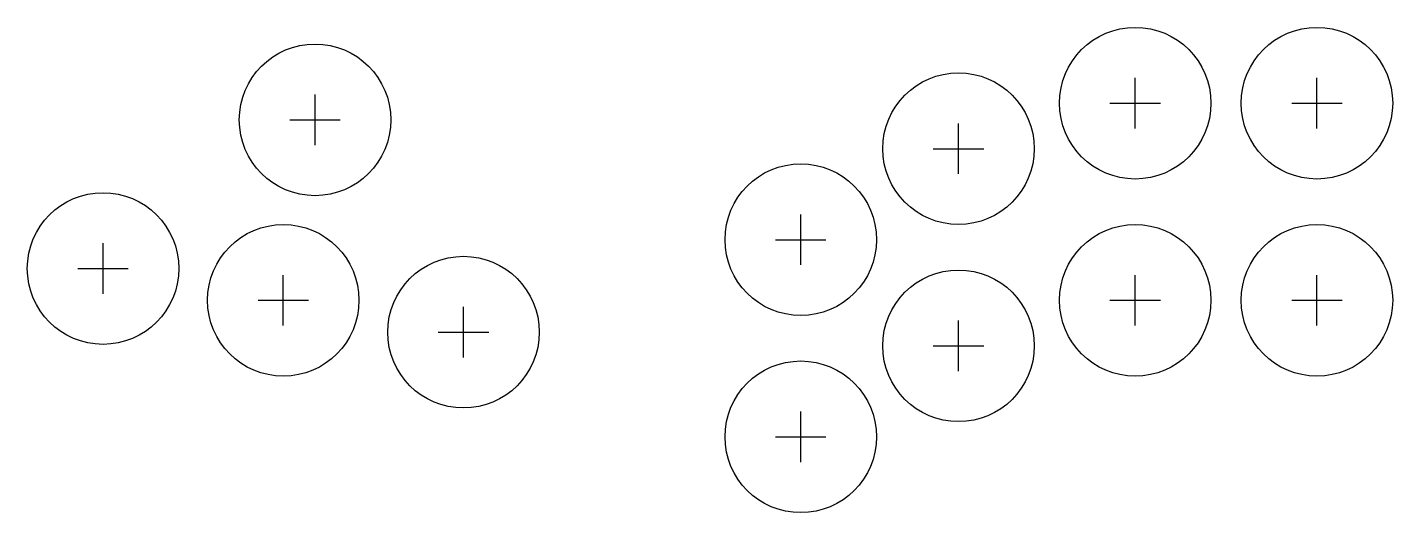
# Model space of a CAD drawing. Header units: millimetres. Extents: x -41 to 176, y -34 to 43.
import ezdxf

# ---------------------------------------------------------------- set-up
doc = ezdxf.new("R2010")
doc.units = ezdxf.units.MM
doc.layers.add('BUTTONS', color=1, linetype='Continuous')
doc.layers.add('REFERENCE', color=8, linetype='Continuous')

msp = doc.modelspace()

# ---------------------------------------------------------------- linework, layer by layer
at = {"layer": 'BUTTONS'}
for centre in [(135, 31.2), (163.8, 31.2), (5.0358, 28.5594), (107, 24), (82, 9.6), (-28.5594, 5.0358), (0, 0), (135, 0), (163.8, 0), (28.5594, -5.0358), (107, -7.2), (82, -21.6)]:
    msp.add_circle(centre, 12, dxfattribs=at)
at = {"layer": 'REFERENCE'}
for p, q in [((135, 27.2), (135, 35.2)), ((163.8, 27.2), (163.8, 35.2)), ((5.0358, 24.5594), (5.0358, 32.5594)), ((131, 31.2), (139, 31.2)), ((159.8, 31.2), (167.8, 31.2)), ((1.0358, 28.5594), (9.0358, 28.5594)), ((107, 20), (107, 28)), ((103, 24), (111, 24)), ((82, 5.6), (82, 13.6)), ((-28.5594, 1.0358), (-28.5594, 9.0358)), ((78, 9.6), (86, 9.6)), ((-32.5594, 5.0358), (-24.5594, 5.0358)), ((0, -4), (0, 4)), ((135, -4), (135, 4)), ((163.8, -4), (163.8, 4)), ((-4, 0), (4, 0)), ((131, 0), (139, 0)), ((159.8, 0), (167.8, 0)), ((28.5594, -9.0358), (28.5594, -1.0358)), ((107, -11.2), (107, -3.2)), ((24.5594, -5.0358), (32.5594, -5.0358)), ((103, -7.2), (111, -7.2)), ((82, -25.6), (82, -17.6)), ((78, -21.6), (86, -21.6))]:
    msp.add_line(p, q, dxfattribs=at)

doc.saveas('drawing.dxf')
